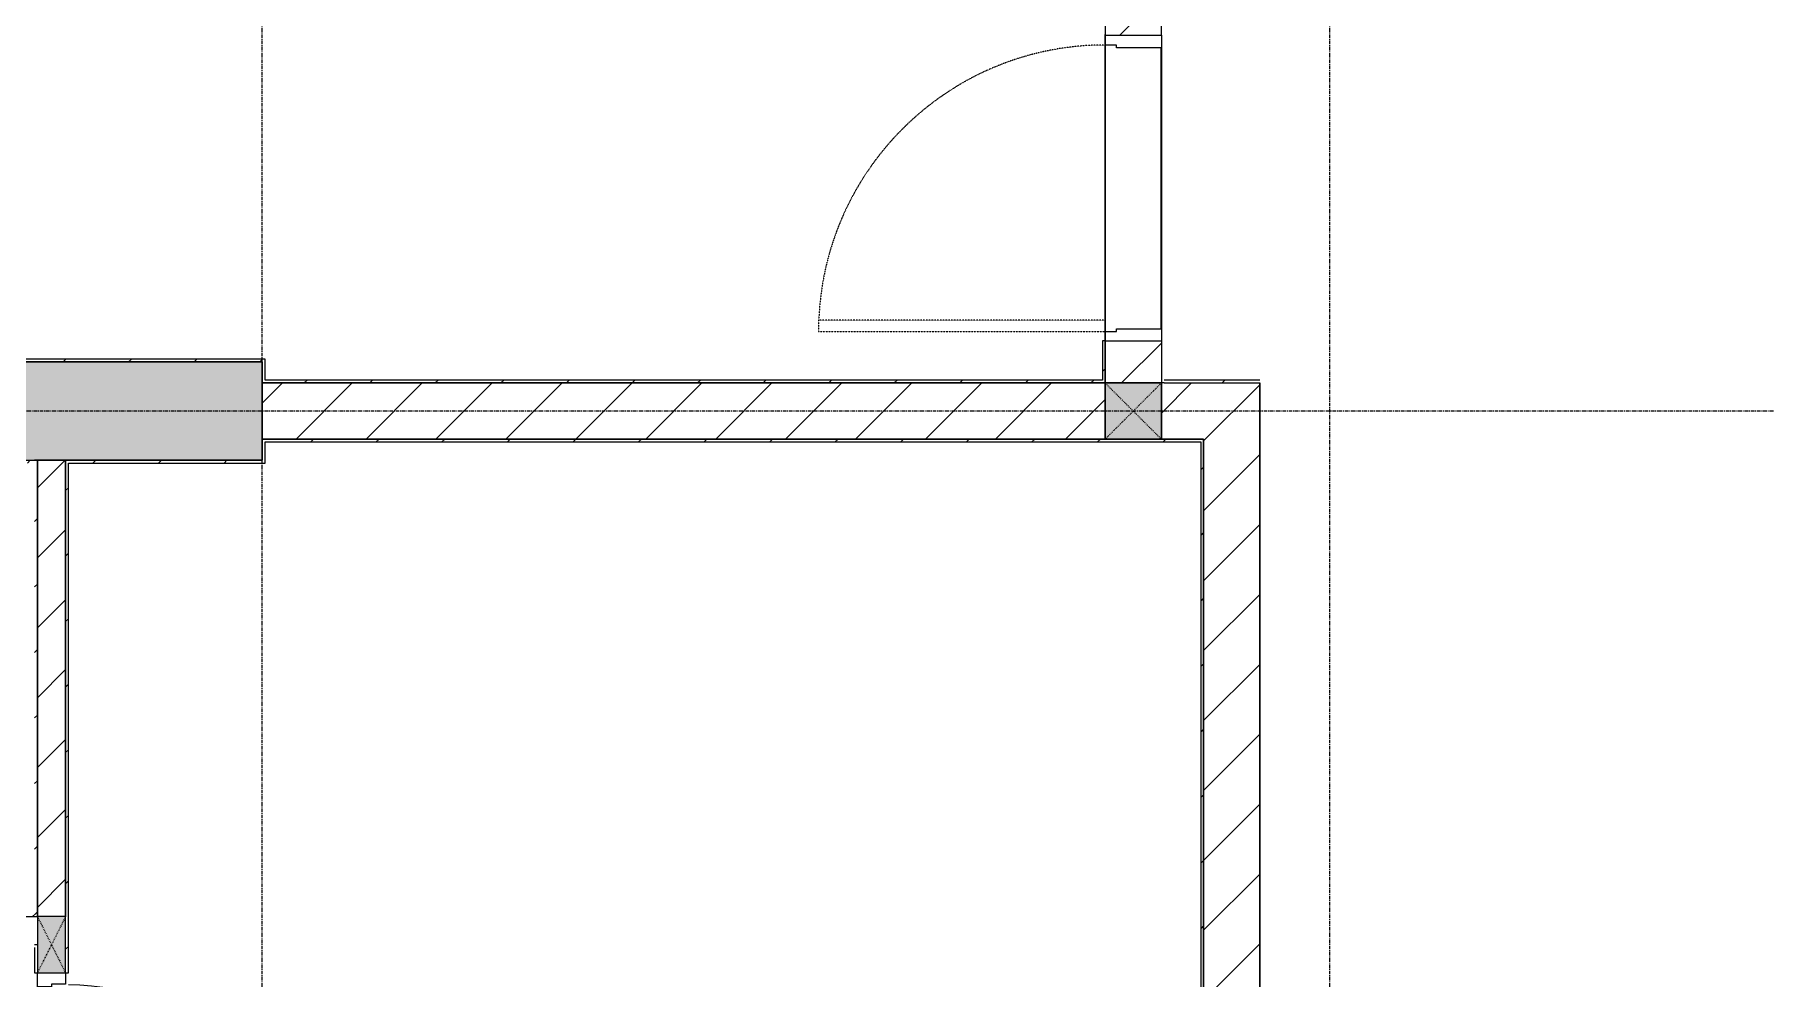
# Model space of a CAD drawing. Header units: millimetres. Extents: x 5359 to 218750, y -16347 to 109893.
# Drawn here: x 38043 to 44202, y 67917 to 71277 of the extents above; entities that cross this region are included whole.
import ezdxf

# ---------------------------------------------------------------- set-up
doc = ezdxf.new("R2010")
doc.units = ezdxf.units.MM
for name, pattern in [('Dash', [6, 3, -3]), ('Grid Line', [22.225, 12.7, -3.175, 3.175, -3.175]), ('NET VAN', [1.06, 0.53, -0.53])]:
    doc.linetypes.add(name, pattern=pattern)
for name, color, linetype, lineweight in [('0-1', 7, 'Continuous', 5), ('A-DETL-GENF-1', 9, 'Continuous', 9), ('A-DETL-GENF-2', 9, 'NET VAN', 9), ('A-DOOR', 31, 'Continuous', 9), ('A-DOOR-1', 9, 'Continuous', 9), ('A-DOOR-FRAM', 31, 'Continuous', 9), ('A-FLOR', 192, 'Continuous', 9), ('A-FLOR-1', 9, 'Continuous', 9), ('A-WALL', 113, 'Continuous', 9), ('A-WALL-1', 53, 'Continuous', 18), ('A-WALL-2', 9, 'Continuous', 9), ('A-WALL-3', 113, 'Continuous', 18), ('A-WALL-PATT-1', 10, 'Continuous', 9), ('A-WALL-PATT-2', 9, 'Continuous', 9), ('A-WALL-PATT-3', 111, 'Continuous', 9), ('I-WALL-1', 53, 'Continuous', 18), ('I-WALL-3', 2, 'Continuous', 18), ('S-COLS', 52, 'Continuous', 9), ('S-COLS-1', 253, 'Continuous', 5), ('S-COLS-2', 53, 'Continuous', 18), ('S-COLS-3', 9, 'Continuous', 9), ('S-COLS-4', 52, 'Continuous', 18), ('S-COLS-5', 52, 'Dash', 9), ('S-COLS-HDLN', 52, 'Dash', 9), ('S-COLS-HDLN-1', 9, 'Dash', 9), ('S-GRID-1', 1, 'Grid Line', 9)]:
    doc.layers.add(name, color=color, linetype=linetype, lineweight=lineweight)
pattern_1 = [(45, (0, 0), (-116.67262, 116.67262), [])]
pattern_2 = [(45, (0, 0), (-124.4508, 124.4508), [])]

# ---------------------------------------------------------------- blocks, each defined once
blk = doc.blocks.new('NCV_TKTC_KET CAU_rvt-1-TKCS_MB ĐỊNH VỊ CỔNG-HÀNG RÀO')
at = {"layer": 'S-COLS-1'}
blk.add_hatch(color=256, dxfattribs=at).paths.add_polyline_path([(38040.5, 69761.9), (38852.6, 69761.9), (38852.6, 70111.9), (37552.6, 70111.9), (37552.6, 69761.9)])
at = {"layer": 'S-COLS-2'}
for p, q in [((38852.6, 70111.9), (37552.6, 70111.9)), ((38852.6, 69761.9), (38852.6, 70111.9)), ((37552.6, 69761.9), (38852.6, 69761.9))]:
    blk.add_line(p, q, dxfattribs=at)
blk = doc.blocks.new('DOOR_CW_01 CANH MO-PANEL KINH - DIW_01-900x2200-CỬA GỖ VÂN LAMINATE-553375-TKCS_MB ĐỊNH VỊ CỔNG-HÀNG RÀO')
at = {"layer": 'A-DETL-GENF-1'}
for p, q in [((-397, -182), (-397, -62)), ((-397, -62), (-357, -62)), ((-357, -62), (-357, -182)), ((-357, -182), (-397, -182)), ((-391, -196), (-391, -182)), ((-391, -182), (-363, -182)), ((-363, -182), (-363, -196)), ((-397, -196), (-391, -196)), ((-397, -738), (-397, -196)), ((-357, -196), (-363, -196)), ((-357, -196), (-357, -738)), ((-442, -737), (-442, -816.5)), ((-434, -799.5), (-434, -737)), ((-433.9, -711.2), (-427.3, -715.8)), ((-397, -738), (-391, -738)), ((-391, -752), (-391, -738)), ((-357, -738), (-363, -738)), ((-363, -738), (-363, -752)), ((-320.1, -711.2), (-326.7, -715.8)), ((-320, -799.5), (-320, -737)), ((-312, -737), (-312, -816.5)), ((-399, -792.2), (-399, -831.8)), ((-397, -792.2), (-399, -792.2)), ((-357, -752), (-397, -752)), ((-397, -752), (-397, -872)), ((-397, -792.2), (-397, -831.8)), ((-363, -752), (-391, -752)), ((-357, -872), (-357, -752)), ((-357, -792.2), (-357, -831.8)), ((-357, -792.2), (-355, -792.2)), ((-355, -792.2), (-355, -831.8)), ((-399, -820.5), (-438, -820.5)), ((-399, -803.5), (-430, -803.5)), ((-399, -831.8), (-397, -831.8)), ((-355, -831.8), (-357, -831.8)), ((-355, -803.5), (-324, -803.5)), ((-355, -820.5), (-316, -820.5)), ((-397, -872), (-357, -872))]:
    blk.add_line(p, q, dxfattribs=at)
blk.add_circle((-407, -60), 10, dxfattribs=at)
for centre, radius, start, end in [((-407, -60), 814, 268, 0), ((-397, -737), 45, 145, 180), ((-397, -737), 37, 145, 180), ((-357, -737), 37, 0, 35), ((-357, -737), 45, 360, 35), ((-430, -799.5), 4, 180, 270), ((-324, -799.5), 4, 270, 0), ((-438, -816.5), 4, 180, 270), ((-316, -816.5), 4, 270, 0)]:
    blk.add_arc(centre, radius, start, end, dxfattribs=at)
at = {"layer": 'A-DOOR-1'}
for p, q in [((-450, -50), (-450, 50)), ((-450, 50), (-400, 50)), ((-400, 50), (-400, 0)), ((400, 0), (400, 50)), ((400, 50), (450, 50)), ((450, 50), (450, -50)), ((-410, -50), (-450, -50)), ((-410, 0), (-410, -50)), ((-400, 0), (-410, 0)), ((-407, -50), (-382, -50)), ((410, 0), (400, 0)), ((410, -50), (410, 0)), ((450, -50), (410, -50))]:
    blk.add_line(p, q, dxfattribs=at)
blk = doc.blocks.new('G1_SOF - BO TRU - 100x200-V35-TKCS_MB ĐỊNH VỊ CỔNG-HÀNG RÀO')
at = {"layer": 'S-COLS-3'}
blk.add_hatch(color=256, dxfattribs=at).paths.add_polyline_path([(-50, -100), (50, -100), (50, 100), (-50, 100)])
at = {"layer": 'S-COLS-2'}
for p, q in [((50, 100), (-50, 100)), ((-50, 100), (-50, -100)), ((50, -100), (50, 100))]:
    blk.add_line(p, q, dxfattribs=at)
at = {"layer": 'S-COLS-HDLN-1'}
for p, q in [((50, 100), (-50, -100)), ((-50, 100), (50, -100))]:
    blk.add_line(p, q, dxfattribs=at)
blk = doc.blocks.new('NCV_TKTC_TANG 1_rvt-1-TKCS_MB ĐỊNH VỊ CỔNG-HÀNG RÀO')
at = {"layer": 'A-WALL-PATT-1'}
h = blk.add_hatch(dxfattribs=at)
h.set_pattern_fill('FP_2', color=256, style=0, pattern_type=2)
h.set_pattern_definition(pattern_2)
h.paths.add_polyline_path([(38142.6, 65036.9), (38152.6, 65036.9), (38152.6, 65937.3), (38052.6, 65937.3), (38052.6, 65036.9)])
h.paths.add_polyline_path([(38152.6, 66737.3), (38152.6, 67036.9), (38052.6, 67036.9), (38052.6, 66737.3), (38102.6, 66737.3)])
h.paths.add_polyline_path([(38057.3, 68136.9), (38152.6, 68136.9), (38152.6, 69761.9), (38052.6, 69761.9), (38052.6, 68136.9)])
at = {"layer": 'A-WALL-PATT-2'}
h = blk.add_hatch(dxfattribs=at)
h.set_pattern_fill('FP_3', color=256, style=0, pattern_type=2)
h.set_pattern_definition(pattern_1)
h.paths.add_polyline_path([(41852.6, 70036.9), (41852.6, 70187.4), (41842.6, 70187.4), (41842.6, 70036.9)])
h.paths.add_polyline_path([(41842.6, 71277.4), (41852.6, 71277.4), (41852.6, 73236.9), (41842.6, 73236.9), (41842.6, 72415.3)])
h = blk.add_hatch(dxfattribs=at)
h.set_pattern_fill('FP_3', color=256, style=0, pattern_type=2)
h.set_pattern_definition(pattern_1)
h.paths.add_polyline_path([(38862.7, 70111.9), (38862.7, 70121.9), (37552.7, 70121.9), (37552.7, 70111.9), (38852.7, 70111.9)])
h = blk.add_hatch(dxfattribs=at)
h.set_pattern_fill('FP_3', color=256, style=0, pattern_type=2)
h.set_pattern_definition(pattern_1)
h.paths.add_polyline_path([(41671.8, 70036.9), (41842.6, 70036.9), (41842.6, 70046.9), (38862.7, 70046.9), (38862.7, 70036.9), (39251, 70036.9)])
h = blk.add_hatch(dxfattribs=at)
h.set_pattern_fill('FP_3', color=256, style=0, pattern_type=2)
h.set_pattern_definition(pattern_1)
h.paths.add_polyline_path([(38862.6, 69826.9), (42192.6, 69826.9), (42192.6, 69836.9), (38852.6, 69836.9), (38852.6, 69826.9)])
h = blk.add_hatch(dxfattribs=at)
h.set_pattern_fill('FP_3', color=256, style=0, pattern_type=2)
h.set_pattern_definition(pattern_1)
h.paths.add_polyline_path([(42202.6, 66946.9), (42202.6, 69836.9), (42192.6, 69836.9), (42192.6, 66946.9)])
h = blk.add_hatch(dxfattribs=at)
h.set_pattern_fill('FP_3', color=256, style=0, pattern_type=2)
h.set_pattern_definition(pattern_1)
h.paths.add_polyline_path([(38040.5, 69751.9), (38042.6, 69751.9), (38040.5, 69761.9), (37542.6, 69761.9), (37542.6, 69751.9)])
h = blk.add_hatch(dxfattribs=at)
h.set_pattern_fill('FP_3', color=256, style=0, pattern_type=2)
h.set_pattern_definition(pattern_1)
h.paths.add_polyline_path([(38042.6, 68146.9), (38052.6, 68146.9), (38052.6, 69761.9), (38042.6, 69761.9), (38042.6, 68470.3)])
h = blk.add_hatch(dxfattribs=at)
h.set_pattern_fill('FP_3', color=256, style=0, pattern_type=2)
h.set_pattern_definition(pattern_1)
h.paths.add_polyline_path([(38162.6, 69751.9), (38852.6, 69751.9), (38852.6, 69761.9), (38152.6, 69761.9), (38152.6, 69751.9)])
h = blk.add_hatch(dxfattribs=at)
h.set_pattern_fill('FP_3', color=256, style=0, pattern_type=2)
h.set_pattern_definition(pattern_1)
h.paths.add_polyline_path([(38152.6, 66946.9), (38162.6, 66946.9), (38162.6, 67036.9), (38152.6, 67036.9)])
h.paths.add_polyline_path([(38152.6, 67936.9), (38162.6, 67936.9), (38162.6, 69751.9), (38152.6, 69751.9), (38152.6, 68136.9)])
h = blk.add_hatch(dxfattribs=at)
h.set_pattern_fill('FP_3', color=256, style=0, pattern_type=2)
h.set_pattern_definition(pattern_1)
h.paths.add_polyline_path([(37052.2, 68136.9), (37102.6, 68136.9), (37102.6, 68146.9), (36352.6, 68146.9), (36352.6, 68136.9), (36952.6, 68136.9)])
h.paths.add_polyline_path([(38052.6, 68136.9), (38052.6, 68146.9), (38002.6, 68146.9), (38002.6, 68136.9), (38040.5, 68136.9)])
h = blk.add_hatch(dxfattribs=at)
h.set_pattern_fill('FP_3', color=256, style=0, pattern_type=2)
h.set_pattern_definition(pattern_1)
h.paths.add_polyline_path([(38052.6, 64836.9), (38052.6, 65937.3), (38042.6, 65937.3), (38042.6, 64836.9)])
h.paths.add_polyline_path([(38052.6, 66737.3), (38052.6, 67036.9), (38042.6, 67036.9), (38042.6, 66737.3)])
h.paths.add_polyline_path([(38042.6, 67936.9), (38052.6, 67936.9), (38052.6, 68036.9), (38042.6, 68036.9), (38042.6, 67944.9)])
at = {"layer": 'A-FLOR-1'}
for p, q in [((41852.4, 71277.4), (41852.4, 70187.4)), ((41852.6, 70187.4), (41852.6, 71277.4)), ((42052.4, 70230.3), (42052.4, 71230.3))]:
    blk.add_line(p, q, dxfattribs=at)
at = {"layer": 'A-WALL-1'}
for p, q in [((38152.6, 69761.9), (38052.6, 69761.9)), ((38152.6, 69751.9), (38152.6, 69761.9)), ((38052.6, 68146.9), (38052.6, 68136.9))]:
    blk.add_line(p, q, dxfattribs=at)
at = {"layer": 'A-WALL-2'}
for p, q in [((38052.6, 68146.9), (38052.6, 69761.9)), ((38052.6, 69761.9), (38052.6, 68146.9)), ((38152.6, 69751.9), (38152.6, 68136.9)), ((38152.6, 68136.9), (38152.6, 69751.9)), ((38002.6, 68136.9), (38052.6, 68136.9))]:
    blk.add_line(p, q, dxfattribs=at)
at = {"layer": 'I-WALL-1'}
for p, q in [((41852.6, 70187.4), (41842.6, 70187.4)), ((41842.6, 70187.4), (41842.6, 70046.9)), ((41852.6, 70036.9), (41852.6, 70187.4)), ((38862.7, 70121.9), (37552.7, 70121.9)), ((37552.7, 70111.9), (38852.7, 70111.9)), ((38852.7, 70111.9), (38852.7, 70036.9)), ((38862.7, 70111.9), (38862.7, 70121.9)), ((38862.7, 70046.9), (38862.7, 70111.9)), ((38852.7, 70036.9), (38862.7, 70036.9)), ((41842.6, 70046.9), (38862.7, 70046.9)), ((38862.7, 70036.9), (41842.6, 70036.9)), ((41842.6, 70036.9), (41852.6, 70036.9)), ((42192.6, 69836.9), (38852.6, 69836.9)), ((38852.6, 69836.9), (38852.6, 69826.9)), ((38852.6, 69826.9), (38852.6, 69761.9)), ((38862.6, 69826.9), (42192.6, 69826.9)), ((38862.6, 69751.9), (38862.6, 69826.9)), ((42202.6, 69836.9), (42192.6, 69836.9)), ((42192.6, 69826.9), (42192.6, 66946.9)), ((42202.6, 66946.9), (42202.6, 69836.9)), ((38052.6, 69761.9), (38042.6, 69761.9)), ((38852.6, 69761.9), (38152.6, 69761.9)), ((38152.6, 69761.9), (38152.6, 69751.9)), ((38162.6, 69751.9), (38852.6, 69751.9)), ((38162.6, 67936.9), (38162.6, 69751.9)), ((38852.6, 69751.9), (38862.6, 69751.9)), ((38052.6, 68136.9), (38052.6, 68146.9)), ((38052.6, 68036.9), (38042.6, 68036.9)), ((38042.6, 68026.9), (38042.6, 67936.9)), ((38042.6, 67936.9), (38052.6, 67936.9)), ((38152.6, 67936.9), (38162.6, 67936.9))]:
    blk.add_line(p, q, dxfattribs=at)
at = {"layer": 'A-DOOR-1', "rotation": 89.99999999999915}
blk.add_blockref('DOOR_CW_01 CANH MO-PANEL KINH - DIW_01-900x2200-CỬA GỖ VÂN LAMINATE-553375-TKCS_MB ĐỊNH VỊ CỔNG-HÀNG RÀO', (38102.6, 67486.9), dxfattribs=at)
at = {"layer": 'S-COLS-3'}
blk.add_blockref('G1_SOF - BO TRU - 100x200-V35-TKCS_MB ĐỊNH VỊ CỔNG-HÀNG RÀO', (38102.6, 68036.9), dxfattribs=at)
blk = doc.blocks.new('G1_SOF - BO TRU - 200x200-3050151-TKCS_MB ĐỊNH VỊ CỔNG-HÀNG RÀO')
at = {"layer": 'S-COLS-HDLN'}
for p, q in [((-100, 100), (100, -100)), ((100, 100), (-100, -100))]:
    blk.add_line(p, q, dxfattribs=at)
blk = doc.blocks.new('FD_05 - FD_05-1000x2200mm-835433-TKCS_MB ĐỊNH VỊ CỔNG-HÀNG RÀO')
at = {"layer": 'A-DETL-GENF-2'}
for p, q in [((510, -100), (470, -100)), ((470, -100), (470, -1120)), ((510, -1120), (510, -100)), ((470, -1120), (510, -1120))]:
    blk.add_line(p, q, dxfattribs=at)
blk.add_arc((510, -100), 1020, 180, 267.75253, dxfattribs=at)
at = {"layer": 'A-DOOR-FRAM'}
for p, q in [((-545, 100), (-500, 100)), ((-545, -100), (-545, 100)), ((-500, 100), (-500, -60)), ((500, 100), (545, 100)), ((500, -60), (500, 100)), ((545, 100), (545, -100)), ((-500, -60), (-510, -60)), ((-510, -60), (-510, -100)), ((510, -60), (500, -60)), ((510, -100), (510, -60)), ((-510, -100), (-545, -100)), ((545, -100), (510, -100))]:
    blk.add_line(p, q, dxfattribs=at)

msp = doc.modelspace()

# ---------------------------------------------------------------- hatches: boundary and pattern name
at = {"layer": 'A-WALL-PATT-3'}
h = msp.add_hatch(dxfattribs=at)
h.set_pattern_fill('FP_1', color=256, style=0, pattern_type=2)
h.set_pattern_definition(pattern_2)
h.paths.add_polyline_path([(42052.6, 70036.9), (42052.6, 70185.3), (41852.6, 70185.3), (41852.6, 70036.9), (41892.6, 70036.9)])
h.paths.add_polyline_path([(41852.6, 71275.3), (42052.6, 71275.3), (42052.6, 71511.9), (41852.6, 71511.9)])
h.paths.add_polyline_path([(42052.6, 71711.9), (42052.6, 74516.9), (41852.6, 74516.9), (41852.6, 71711.9)])
h = msp.add_hatch(dxfattribs=at)
h.set_pattern_fill('FP_1', color=256, style=0, pattern_type=2)
h.set_pattern_definition(pattern_2)
h.paths.add_polyline_path([(41671.8, 69836.9), (41852.6, 69836.9), (41852.6, 70036.9), (38852.6, 70036.9), (38852.6, 69836.9), (39251, 69836.9)])
h.paths.add_polyline_path([(42202.6, 69836.9), (42202.6, 70036.9), (42052.6, 70036.9), (42052.6, 69836.9)])
h = msp.add_hatch(dxfattribs=at)
h.set_pattern_fill('FP_32', color=256, style=0, pattern_type=2)
h.set_pattern_definition(pattern_1)
h.paths.add_polyline_path([(42062.6, 70036.9), (42402.6, 70036.9), (42402.6, 70046.9), (42062.6, 70046.9)])
h = msp.add_hatch(dxfattribs=at)
h.set_pattern_fill('FP_1', color=256, style=0, pattern_type=2)
h.set_pattern_definition(pattern_2)
h.paths.add_polyline_path([(42402.6, 66936.9), (42402.6, 70036.9), (42202.6, 70036.9), (42202.6, 66936.9), (42277, 66936.9)])
at = {"layer": 'S-COLS-1'}
msp.add_hatch(color=256, dxfattribs=at).paths.add_polyline_path([(41852.6, 69836.9), (42052.6, 69836.9), (42052.6, 70036.9), (41852.6, 70036.9)])

# ---------------------------------------------------------------- linework, layer by layer
at = {"layer": 'A-FLOR'}
msp.add_line((42402.6, 70036.9), (42402.6, 66736.9), dxfattribs=at)
at = {"layer": 'A-WALL'}
for p, q in [((42052.6, 71275.3), (42052.6, 71511.9)), ((41852.6, 70220.3), (41852.6, 71240.3)), ((42052.6, 71230.3), (42052.6, 70230.3)), ((42052.6, 70185.3), (42052.6, 69836.9)), ((41852.6, 69836.9), (41852.6, 70036.9)), ((41852.6, 70036.9), (42052.6, 70036.9))]:
    msp.add_line(p, q, dxfattribs=at)
at = {"layer": 'A-WALL-3'}
for p, q in [((41852.6, 71511.9), (41852.6, 71275.3)), ((41852.6, 70185.3), (41852.6, 70036.9)), ((41852.6, 70036.9), (38852.6, 70036.9)), ((38852.6, 70036.9), (38852.6, 69836.9)), ((42062.6, 70036.9), (42052.6, 70036.9)), ((42402.6, 66736.9), (42402.6, 70036.9)), ((38852.6, 69836.9), (41852.6, 69836.9)), ((42052.6, 69836.9), (42202.6, 69836.9)), ((42202.6, 69836.9), (42202.6, 66936.9))]:
    msp.add_line(p, q, dxfattribs=at)
at = {"layer": 'I-WALL-3'}
for p, q in [((42402.6, 70046.9), (42062.6, 70046.9)), ((42062.6, 70036.9), (42402.6, 70036.9))]:
    msp.add_line(p, q, dxfattribs=at)
at = {"layer": 'S-COLS'}
for p, q in [((42052.6, 70036.9), (41852.6, 70036.9)), ((41852.6, 70036.9), (41852.6, 69836.9)), ((42052.6, 69836.9), (42052.6, 70036.9))]:
    msp.add_line(p, q, dxfattribs=at)
at = {"layer": 'S-COLS-4'}
msp.add_line((41852.6, 69836.9), (42052.6, 69836.9), dxfattribs=at)
at = {"layer": 'S-GRID-1'}
for p, q in [((38852.6, 13102.5), (38852.6, 80482.7)), ((42652.6, 13102.5), (42652.6, 80482.7)), ((131551.8, 69936.9), (24837.1, 69936.9))]:
    msp.add_line(p, q, dxfattribs=at)

# ---------------------------------------------------------------- block references
at = {"layer": '0-1'}
for name in ['NCV_TKTC_KET CAU_rvt-1-TKCS_MB ĐỊNH VỊ CỔNG-HÀNG RÀO', 'NCV_TKTC_TANG 1_rvt-1-TKCS_MB ĐỊNH VỊ CỔNG-HÀNG RÀO']:
    msp.add_blockref(name, (0, 0), dxfattribs=at)
at = {"layer": 'A-DOOR', "rotation": 269.9999999999999}
msp.add_blockref('FD_05 - FD_05-1000x2200mm-835433-TKCS_MB ĐỊNH VỊ CỔNG-HÀNG RÀO', (41952.6, 70730.3), dxfattribs=at)
at = {"layer": 'S-COLS-5'}
msp.add_blockref('G1_SOF - BO TRU - 200x200-3050151-TKCS_MB ĐỊNH VỊ CỔNG-HÀNG RÀO', (41952.6, 69936.9), dxfattribs=at)

doc.saveas('drawing.dxf')
